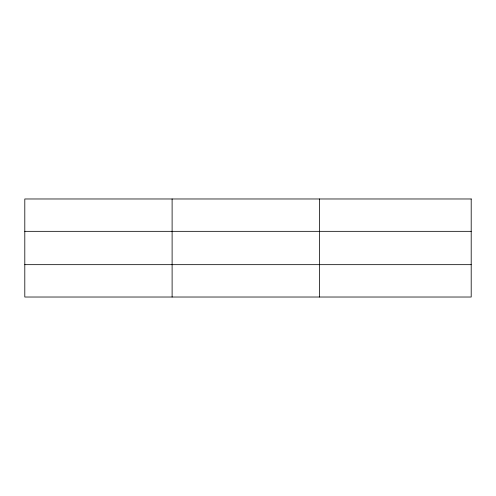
<?xml version="1.0" encoding="UTF-8"?>
<svg xmlns="http://www.w3.org/2000/svg" width="496" height="496" viewBox="0 0 496 496"><rect width="100%" height="100%" fill="white"/><g stroke="black" fill="none" stroke-linecap="round" stroke-linejoin="round"><path stroke-width="0.74" d="M172.112 297.023L172.112 198.977M319.424 297.023L319.424 198.977M24.8 231.334L471.2 231.334M24.8 264.666L471.2 264.666M471.2 198.977L471.2 297.023L24.8 297.023L24.8 198.977L471.2 198.977"/></g></svg>
